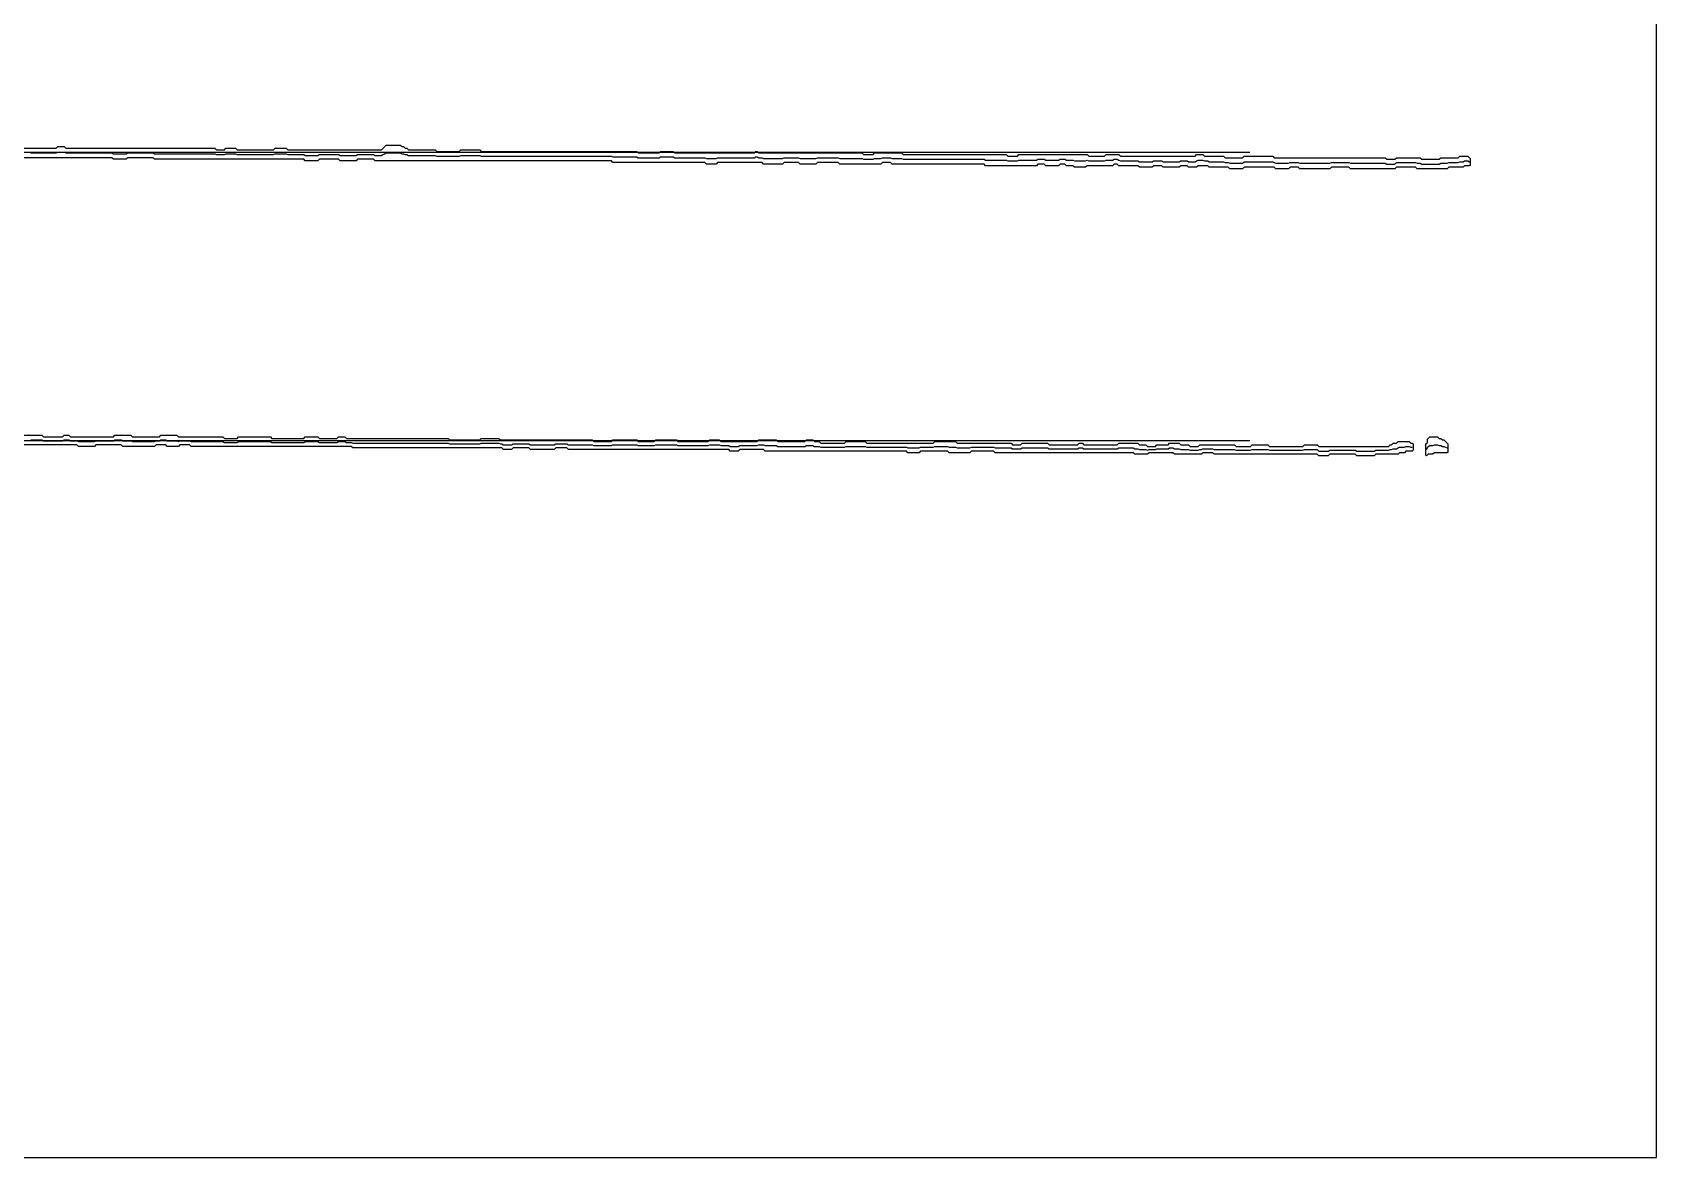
# Model space of a CAD drawing. Extents: x 0 to 57.2, y 0 to 39.6.
# Drawn here: x 28.58 to 57.16, y 0 to 19.8 of the extents above; entities that cross this region are included whole.
import ezdxf

# ---------------------------------------------------------------- set-up
doc = ezdxf.new("R2010")
doc.units = 13
for name, color, linetype in [('DESIGN_SCAN_PATH', 5, 'Continuous'), ('SEM_FRAME', 8, 'Continuous'), ('SEM_OBSERVED_CENTERLINES', 3, 'Continuous'), ('SEM_OBSERVED_CONTOURS', 2, 'Continuous')]:
    doc.layers.add(name, color=color, linetype=linetype)

msp = doc.modelspace()

# ---------------------------------------------------------------- linework, layer by layer
at = {"layer": 'DESIGN_SCAN_PATH'}
for points in [[(0, 17.69494), (50, 17.69494)], [(50, 12.61532), (0, 12.61532)]]:
    msp.add_lwpolyline(points, dxfattribs=at)
at = {"layer": 'SEM_FRAME'}
msp.add_lwpolyline([(0, 0), (57.15968, 0), (57.15968, 39.60429), (0, 39.60429)], close=True, dxfattribs=at)
at = {"layer": 'SEM_OBSERVED_CENTERLINES'}
for points in [[(28.55193, 17.680985), (28.57984, 17.680985), (28.60775, 17.680985), (28.63566, 17.680985), (28.66357, 17.680985), (28.69148, 17.680985), (28.71939, 17.680985), (28.7473, 17.680985), (28.77521, 17.680985), (28.80312, 17.680985), (28.83103, 17.680985), (28.85894, 17.680985), (28.88685, 17.680985), (28.91476, 17.680985), (28.94267, 17.680985), (28.97058, 17.680985), (28.99849, 17.680985), (29.0264, 17.69494), (29.05431, 17.69494), (29.08222, 17.69494), (29.11013, 17.69494), (29.13804, 17.69494), (29.16595, 17.680985), (29.19386, 17.680985), (29.22177, 17.680985), (29.24968, 17.680985), (29.27759, 17.680985), (29.3055, 17.680985), (29.33341, 17.680985), (29.36132, 17.680985), (29.38923, 17.680985), (29.41714, 17.680985), (29.44505, 17.680985), (29.47296, 17.680985), (29.50087, 17.680985), (29.52878, 17.680985), (29.55669, 17.680985), (29.5846, 17.680985), (29.61251, 17.680985), (29.64042, 17.680985), (29.66833, 17.680985), (29.69624, 17.680985), (29.72415, 17.680985), (29.75206, 17.680985), (29.77997, 17.680985), (29.80788, 17.680985), (29.83579, 17.680985), (29.8637, 17.680985), (29.89161, 17.680985), (29.91952, 17.680985), (29.94743, 17.680985), (29.97534, 17.680985), (30.00325, 17.66703), (30.03116, 17.66703), (30.05907, 17.66703), (30.08698, 17.66703), (30.11489, 17.66703), (30.1428, 17.66703), (30.17071, 17.66703), (30.19862, 17.66703), (30.22653, 17.66703), (30.25444, 17.680985), (30.28235, 17.680985), (30.31026, 17.680985), (30.33817, 17.680985), (30.36608, 17.680985), (30.39399, 17.680985), (30.4219, 17.680985), (30.44981, 17.680985), (30.47772, 17.680985), (30.50563, 17.680985), (30.53354, 17.680985), (30.56145, 17.680985), (30.58936, 17.680985), (30.61727, 17.680985), (30.64518, 17.680985), (30.67309, 17.680985), (30.701, 17.680985), (30.72891, 17.66703), (30.75682, 17.66703), (30.78473, 17.66703), (30.81264, 17.66703), (30.84055, 17.66703), (30.86846, 17.66703), (30.89637, 17.66703), (30.92428, 17.66703), (30.95219, 17.66703), (30.9801, 17.66703), (31.00801, 17.66703), (31.03592, 17.66703), (31.06383, 17.66703), (31.09174, 17.66703), (31.11965, 17.66703), (31.14756, 17.66703), (31.17547, 17.66703), (31.20338, 17.66703), (31.23129, 17.66703), (31.2592, 17.66703), (31.28711, 17.66703), (31.31502, 17.66703), (31.34293, 17.66703), (31.37084, 17.66703), (31.39875, 17.66703), (31.42666, 17.66703), (31.45457, 17.66703), (31.48248, 17.66703), (31.51039, 17.66703), (31.5383, 17.66703), (31.56621, 17.66703), (31.59412, 17.66703), (31.62203, 17.66703), (31.64994, 17.66703), (31.67785, 17.66703), (31.70576, 17.66703), (31.73367, 17.66703), (31.76158, 17.66703), (31.78949, 17.66703), (31.8174, 17.653075), (31.84531, 17.653075), (31.87322, 17.653075), (31.90113, 17.653075), (31.92904, 17.653075), (31.95695, 17.653075), (31.98486, 17.66703), (32.01277, 17.66703), (32.04068, 17.66703), (32.06859, 17.66703), (32.0965, 17.66703), (32.12441, 17.66703), (32.15232, 17.66703), (32.18023, 17.653075), (32.20814, 17.653075), (32.23605, 17.653075), (32.26396, 17.653075), (32.29187, 17.653075), (32.31978, 17.653075), (32.34769, 17.653075), (32.3756, 17.653075), (32.40351, 17.653075), (32.43142, 17.653075), (32.45933, 17.653075), (32.48724, 17.653075), (32.51515, 17.653075), (32.54306, 17.653075), (32.57097, 17.653075), (32.59888, 17.653075), (32.62679, 17.653075), (32.6547, 17.653075), (32.68261, 17.653075), (32.71052, 17.653075), (32.73843, 17.653075), (32.76634, 17.653075), (32.79425, 17.653075), (32.82216, 17.653075), (32.85007, 17.66703), (32.87798, 17.66703), (32.90589, 17.66703), (32.9338, 17.66703), (32.96171, 17.66703), (32.98962, 17.66703), (33.01753, 17.66703), (33.04544, 17.66703), (33.07335, 17.653075), (33.10126, 17.653075), (33.12917, 17.653075), (33.15708, 17.653075), (33.18499, 17.653075), (33.2129, 17.653075), (33.24081, 17.653075), (33.26872, 17.653075), (33.29663, 17.653075), (33.32454, 17.653075), (33.35245, 17.653075), (33.38036, 17.63912), (33.40827, 17.63912), (33.43618, 17.63912), (33.46409, 17.63912), (33.492, 17.63912), (33.51991, 17.63912), (33.54782, 17.63912), (33.57573, 17.63912), (33.60364, 17.63912), (33.63155, 17.653075), (33.65946, 17.653075), (33.68737, 17.653075), (33.71528, 17.653075), (33.74319, 17.653075), (33.7711, 17.653075), (33.79901, 17.653075), (33.82692, 17.653075), (33.85483, 17.653075), (33.88274, 17.653075), (33.91065, 17.653075), (33.93856, 17.653075), (33.96647, 17.653075), (33.99438, 17.63912), (34.02229, 17.63912), (34.0502, 17.63912), (34.07811, 17.63912), (34.10602, 17.63912), (34.13393, 17.63912), (34.16184, 17.63912), (34.18975, 17.63912), (34.21766, 17.63912), (34.24557, 17.63912), (34.27348, 17.63912), (34.30139, 17.653075), (34.3293, 17.653075), (34.35721, 17.653075), (34.38512, 17.653075), (34.41303, 17.653075), (34.44094, 17.653075), (34.46885, 17.653075), (34.49676, 17.653075), (34.52467, 17.653075), (34.55258, 17.653075), (34.58049, 17.653075), (34.6084, 17.63912), (34.63631, 17.63912), (34.66422, 17.63912), (34.69213, 17.63912), (34.72004, 17.63912), (34.74795, 17.653075), (34.77586, 17.66703), (34.80377, 17.680985), (34.83168, 17.680985), (34.85959, 17.680985), (34.8875, 17.680985), (34.91541, 17.680985), (34.94332, 17.680985), (34.97123, 17.680985), (34.99914, 17.680985), (35.02705, 17.680985), (35.05496, 17.680985), (35.08287, 17.66703), (35.11078, 17.66703), (35.13869, 17.653075), (35.1666, 17.653075), (35.19451, 17.63912), (35.22242, 17.63912), (35.25033, 17.63912), (35.27824, 17.63912), (35.30615, 17.63912), (35.33406, 17.63912), (35.36197, 17.63912), (35.38988, 17.63912), (35.41779, 17.63912), (35.4457, 17.63912), (35.47361, 17.63912), (35.50152, 17.63912), (35.52943, 17.63912), (35.55734, 17.63912), (35.58525, 17.63912), (35.61316, 17.63912), (35.64107, 17.63912), (35.66898, 17.63912), (35.69689, 17.625165), (35.7248, 17.625165), (35.75271, 17.625165), (35.78062, 17.625165), (35.80853, 17.625165), (35.83644, 17.625165), (35.86435, 17.625165), (35.89226, 17.625165), (35.92017, 17.625165), (35.94808, 17.625165), (35.97599, 17.625165), (36.0039, 17.625165), (36.03181, 17.625165), (36.05972, 17.625165), (36.08763, 17.625165), (36.11554, 17.63912), (36.14345, 17.63912), (36.17136, 17.63912), (36.19927, 17.63912), (36.22718, 17.63912), (36.25509, 17.63912), (36.283, 17.63912), (36.31091, 17.63912), (36.33882, 17.63912), (36.36673, 17.63912), (36.39464, 17.63912), (36.42255, 17.63912), (36.45046, 17.63912), (36.47837, 17.625165), (36.50628, 17.625165), (36.53419, 17.625165), (36.5621, 17.625165), (36.59001, 17.625165), (36.61792, 17.625165), (36.64583, 17.625165), (36.67374, 17.625165), (36.70165, 17.625165), (36.72956, 17.625165), (36.75747, 17.625165), (36.78538, 17.625165), (36.81329, 17.625165), (36.8412, 17.625165), (36.86911, 17.625165), (36.89702, 17.625165), (36.92493, 17.625165), (36.95284, 17.625165), (36.98075, 17.625165), (37.00866, 17.625165), (37.03657, 17.625165), (37.06448, 17.625165), (37.09239, 17.625165), (37.1203, 17.625165), (37.14821, 17.625165), (37.17612, 17.625165), (37.20403, 17.625165), (37.23194, 17.625165), (37.25985, 17.625165), (37.28776, 17.625165), (37.31567, 17.625165), (37.34358, 17.625165), (37.37149, 17.625165), (37.3994, 17.625165), (37.42731, 17.625165), (37.45522, 17.625165), (37.48313, 17.625165), (37.51104, 17.625165), (37.53895, 17.625165), (37.56686, 17.625165), (37.59477, 17.625165), (37.62268, 17.625165), (37.65059, 17.625165), (37.6785, 17.625165), (37.70641, 17.625165), (37.73432, 17.625165), (37.76223, 17.625165), (37.79014, 17.625165), (37.81805, 17.625165), (37.84596, 17.625165), (37.87387, 17.625165), (37.90178, 17.625165), (37.92969, 17.625165), (37.9576, 17.625165), (37.98551, 17.625165), (38.01342, 17.625165), (38.04133, 17.625165), (38.06924, 17.625165), (38.09715, 17.625165), (38.12506, 17.625165), (38.15297, 17.625165), (38.18088, 17.625165), (38.20879, 17.625165), (38.2367, 17.625165), (38.26461, 17.625165), (38.29252, 17.625165), (38.32043, 17.625165), (38.34834, 17.625165), (38.37625, 17.625165), (38.40416, 17.625165), (38.43207, 17.625165), (38.45998, 17.625165), (38.48789, 17.625165), (38.5158, 17.625165), (38.54371, 17.625165), (38.57162, 17.625165), (38.59953, 17.625165), (38.62744, 17.625165), (38.65535, 17.625165), (38.68326, 17.625165), (38.71117, 17.625165), (38.73908, 17.625165), (38.76699, 17.625165), (38.7949, 17.61121), (38.82281, 17.61121), (38.85072, 17.61121), (38.87863, 17.61121), (38.90654, 17.61121), (38.93445, 17.61121), (38.96236, 17.61121), (38.99027, 17.61121), (39.01818, 17.61121), (39.04609, 17.61121), (39.074, 17.61121), (39.10191, 17.61121), (39.12982, 17.61121), (39.15773, 17.61121), (39.18564, 17.61121), (39.21355, 17.61121), (39.24146, 17.597255), (39.26937, 17.597255), (39.29728, 17.597255), (39.32519, 17.597255), (39.3531, 17.597255), (39.38101, 17.597255), (39.40892, 17.597255), (39.43683, 17.597255), (39.46474, 17.597255), (39.49265, 17.597255), (39.52056, 17.597255), (39.54847, 17.597255), (39.57638, 17.597255), (39.60429, 17.597255), (39.6322, 17.61121), (39.66011, 17.61121), (39.68802, 17.61121), (39.71593, 17.61121), (39.74384, 17.61121), (39.77175, 17.61121), (39.79966, 17.61121), (39.82757, 17.61121), (39.85548, 17.61121), (39.88339, 17.597255), (39.9113, 17.597255), (39.93921, 17.597255), (39.96712, 17.597255), (39.99503, 17.597255), (40.02294, 17.597255), (40.05085, 17.597255), (40.07876, 17.597255), (40.10667, 17.597255), (40.13458, 17.597255), (40.16249, 17.597255), (40.1904, 17.597255), (40.21831, 17.597255), (40.24622, 17.597255), (40.27413, 17.597255), (40.30204, 17.597255), (40.32995, 17.597255), (40.35786, 17.597255), (40.38577, 17.597255), (40.41368, 17.597255), (40.44159, 17.5833), (40.4695, 17.5833), (40.49741, 17.5833), (40.52532, 17.5833), (40.55323, 17.5833), (40.58114, 17.5833), (40.60905, 17.5833), (40.63696, 17.597255), (40.66487, 17.597255), (40.69278, 17.597255), (40.72069, 17.597255), (40.7486, 17.597255), (40.77651, 17.597255), (40.80442, 17.597255), (40.83233, 17.597255), (40.86024, 17.597255), (40.88815, 17.597255), (40.91606, 17.597255), (40.94397, 17.597255), (40.97188, 17.597255), (40.99979, 17.597255), (41.0277, 17.597255), (41.05561, 17.597255), (41.08352, 17.597255), (41.11143, 17.597255), (41.13934, 17.597255), (41.16725, 17.597255), (41.19516, 17.597255), (41.22307, 17.597255), (41.25098, 17.597255), (41.27889, 17.597255), (41.3068, 17.61121), (41.33471, 17.61121), (41.36262, 17.597255), (41.39053, 17.597255), (41.41844, 17.597255), (41.44635, 17.5833), (41.47426, 17.5833), (41.50217, 17.5833), (41.53008, 17.5833), (41.55799, 17.5833), (41.5859, 17.5833), (41.61381, 17.5833), (41.64172, 17.5833), (41.66963, 17.5833), (41.69754, 17.5833), (41.72545, 17.5833), (41.75336, 17.5833), (41.78127, 17.5833), (41.80918, 17.597255), (41.83709, 17.597255), (41.865, 17.597255), (41.89291, 17.597255), (41.92082, 17.597255), (41.94873, 17.597255), (41.97664, 17.597255), (42.00455, 17.597255), (42.03246, 17.597255), (42.06037, 17.597255), (42.08828, 17.5833), (42.11619, 17.5833), (42.1441, 17.5833), (42.17201, 17.5833), (42.19992, 17.5833), (42.22783, 17.5833), (42.25574, 17.5833), (42.28365, 17.5833), (42.31156, 17.5833), (42.33947, 17.5833), (42.36738, 17.5833), (42.39529, 17.597255), (42.4232, 17.597255), (42.45111, 17.597255), (42.47902, 17.597255), (42.50693, 17.597255), (42.53484, 17.597255), (42.56275, 17.597255), (42.59066, 17.597255), (42.61857, 17.597255), (42.64648, 17.597255), (42.67439, 17.597255), (42.7023, 17.597255), (42.73021, 17.597255), (42.75812, 17.597255), (42.78603, 17.5833), (42.81394, 17.5833), (42.84185, 17.5833), (42.86976, 17.5833), (42.89767, 17.5833), (42.92558, 17.5833), (42.95349, 17.5833), (42.9814, 17.5833), (43.00931, 17.5833), (43.03722, 17.5833), (43.06513, 17.5833), (43.09304, 17.5833), (43.12095, 17.5833), (43.14886, 17.5833), (43.17677, 17.5833), (43.20468, 17.569345), (43.23259, 17.569345), (43.2605, 17.569345), (43.28841, 17.569345), (43.31632, 17.569345), (43.34423, 17.569345), (43.37214, 17.569345), (43.40005, 17.5833), (43.42796, 17.5833), (43.45587, 17.5833), (43.48378, 17.5833), (43.51169, 17.5833), (43.5396, 17.597255), (43.56751, 17.597255), (43.59542, 17.597255), (43.62333, 17.597255), (43.65124, 17.597255), (43.67915, 17.597255), (43.70706, 17.5833), (43.73497, 17.5833), (43.76288, 17.5833), (43.79079, 17.5833), (43.8187, 17.5833), (43.84661, 17.5833), (43.87452, 17.5833), (43.90243, 17.569345), (43.93034, 17.569345), (43.95825, 17.569345), (43.98616, 17.569345), (44.01407, 17.569345), (44.04198, 17.569345), (44.06989, 17.569345), (44.0978, 17.569345), (44.12571, 17.569345), (44.15362, 17.569345), (44.18153, 17.569345), (44.20944, 17.569345), (44.23735, 17.569345), (44.26526, 17.569345), (44.29317, 17.569345), (44.32108, 17.569345), (44.34899, 17.569345), (44.3769, 17.569345), (44.40481, 17.569345), (44.43272, 17.569345), (44.46063, 17.569345), (44.48854, 17.569345), (44.51645, 17.569345), (44.54436, 17.569345), (44.57227, 17.569345), (44.60018, 17.569345), (44.62809, 17.569345), (44.656, 17.569345), (44.68391, 17.569345), (44.71182, 17.569345), (44.73973, 17.569345), (44.76764, 17.569345), (44.79555, 17.569345), (44.82346, 17.569345), (44.85137, 17.569345), (44.87928, 17.569345), (44.90719, 17.569345), (44.9351, 17.569345), (44.96301, 17.569345), (44.99092, 17.569345), (45.01883, 17.569345), (45.04674, 17.569345), (45.07465, 17.569345), (45.10256, 17.569345), (45.13047, 17.569345), (45.15838, 17.569345), (45.18629, 17.569345), (45.2142, 17.569345), (45.24211, 17.569345), (45.27002, 17.569345), (45.29793, 17.569345), (45.32584, 17.569345), (45.35375, 17.55539), (45.38166, 17.55539), (45.40957, 17.55539), (45.43748, 17.55539), (45.46539, 17.55539), (45.4933, 17.55539), (45.52121, 17.55539), (45.54912, 17.55539), (45.57703, 17.55539), (45.60494, 17.55539), (45.63285, 17.55539), (45.66076, 17.55539), (45.68867, 17.55539), (45.71658, 17.55539), (45.74449, 17.541435), (45.7724, 17.541435), (45.80031, 17.541435), (45.82822, 17.541435), (45.85613, 17.541435), (45.88404, 17.541435), (45.91195, 17.541435), (45.93986, 17.55539), (45.96777, 17.55539), (45.99568, 17.55539), (46.02359, 17.55539), (46.0515, 17.55539), (46.07941, 17.55539), (46.10732, 17.55539), (46.13523, 17.55539), (46.16314, 17.55539), (46.19105, 17.55539), (46.21896, 17.55539), (46.24687, 17.55539), (46.27478, 17.569345), (46.30269, 17.569345), (46.3306, 17.569345), (46.35851, 17.569345), (46.38642, 17.569345), (46.41433, 17.55539), (46.44224, 17.55539), (46.47015, 17.55539), (46.49806, 17.55539), (46.52597, 17.55539), (46.55388, 17.55539), (46.58179, 17.55539), (46.6097, 17.55539), (46.63761, 17.55539), (46.66552, 17.569345), (46.69343, 17.569345), (46.72134, 17.569345), (46.74925, 17.569345), (46.77716, 17.55539), (46.80507, 17.55539), (46.83298, 17.55539), (46.86089, 17.55539), (46.8888, 17.55539), (46.91671, 17.541435), (46.94462, 17.541435), (46.97253, 17.541435), (47.00044, 17.541435), (47.02835, 17.541435), (47.05626, 17.541435), (47.08417, 17.541435), (47.11208, 17.541435), (47.13999, 17.55539), (47.1679, 17.541435), (47.19581, 17.541435), (47.22372, 17.541435), (47.25163, 17.541435), (47.27954, 17.541435), (47.30745, 17.541435), (47.33536, 17.541435), (47.36327, 17.541435), (47.39118, 17.541435), (47.41909, 17.541435), (47.447, 17.541435), (47.47491, 17.55539), (47.50282, 17.55539), (47.53073, 17.55539), (47.55864, 17.55539), (47.58655, 17.55539), (47.61446, 17.569345), (47.64237, 17.569345), (47.67028, 17.569345), (47.69819, 17.55539), (47.7261, 17.541435), (47.75401, 17.541435), (47.78192, 17.541435), (47.80983, 17.541435), (47.83774, 17.541435), (47.86565, 17.541435), (47.89356, 17.541435), (47.92147, 17.541435), (47.94938, 17.541435), (47.97729, 17.541435), (48.0052, 17.541435), (48.03311, 17.541435), (48.06102, 17.52748), (48.08893, 17.52748), (48.11684, 17.52748), (48.14475, 17.52748), (48.17266, 17.52748), (48.20057, 17.52748), (48.22848, 17.52748), (48.25639, 17.52748), (48.2843, 17.52748), (48.31221, 17.541435), (48.34012, 17.541435), (48.36803, 17.541435), (48.39594, 17.541435), (48.42385, 17.541435), (48.45176, 17.541435), (48.47967, 17.52748), (48.50758, 17.52748), (48.53549, 17.52748), (48.5634, 17.52748), (48.59131, 17.52748), (48.61922, 17.52748), (48.64713, 17.52748), (48.67504, 17.52748), (48.70295, 17.52748), (48.73086, 17.52748), (48.75877, 17.52748), (48.78668, 17.541435), (48.81459, 17.541435), (48.8425, 17.541435), (48.87041, 17.541435), (48.89832, 17.541435), (48.92623, 17.52748), (48.95414, 17.52748), (48.98205, 17.52748), (49.00996, 17.52748), (49.03787, 17.52748), (49.06578, 17.541435), (49.09369, 17.55539), (49.1216, 17.55539), (49.14951, 17.55539), (49.17742, 17.55539), (49.20533, 17.541435), (49.23324, 17.541435), (49.26115, 17.541435), (49.28906, 17.52748), (49.31697, 17.52748), (49.34488, 17.52748), (49.37279, 17.52748), (49.4007, 17.52748), (49.42861, 17.52748), (49.45652, 17.52748), (49.48443, 17.52748), (49.51234, 17.52748), (49.54025, 17.52748), (49.56816, 17.513525), (49.59607, 17.513525), (49.62398, 17.513525), (49.65189, 17.49957), (49.6798, 17.49957), (49.70771, 17.49957), (49.73562, 17.49957), (49.76353, 17.49957), (49.79144, 17.49957), (49.81935, 17.49957), (49.84726, 17.49957), (49.87517, 17.49957), (49.90308, 17.52748), (49.93099, 17.52748), (49.9589, 17.52748), (49.98681, 17.52748), (50.01472, 17.52748), (50.04263, 17.52748), (50.07054, 17.52748), (50.09845, 17.52748), (50.12636, 17.52748), (50.15427, 17.52748), (50.18218, 17.52748), (50.21009, 17.52748), (50.238, 17.52748), (50.26591, 17.52748), (50.29382, 17.52748), (50.32173, 17.52748), (50.34964, 17.52748), (50.37755, 17.52748), (50.40546, 17.52748), (50.43337, 17.513525), (50.46128, 17.49957), (50.48919, 17.49957), (50.5171, 17.49957), (50.54501, 17.49957), (50.57292, 17.49957), (50.60083, 17.49957), (50.62874, 17.49957), (50.65665, 17.49957), (50.68456, 17.49957), (50.71247, 17.513525), (50.74038, 17.513525), (50.76829, 17.513525), (50.7962, 17.513525), (50.82411, 17.513525), (50.85202, 17.513525), (50.87993, 17.49957), (50.90784, 17.49957), (50.93575, 17.49957), (50.96366, 17.49957), (50.99157, 17.49957), (51.01948, 17.49957), (51.04739, 17.49957), (51.0753, 17.49957), (51.10321, 17.49957), (51.13112, 17.49957), (51.15903, 17.49957), (51.18694, 17.49957), (51.21485, 17.49957), (51.24276, 17.49957), (51.27067, 17.49957), (51.29858, 17.49957), (51.32649, 17.49957), (51.3544, 17.49957), (51.38231, 17.49957), (51.41022, 17.49957), (51.43813, 17.513525), (51.46604, 17.513525), (51.49395, 17.513525), (51.52186, 17.513525), (51.54977, 17.513525), (51.57768, 17.513525), (51.60559, 17.513525), (51.6335, 17.513525), (51.66141, 17.513525), (51.68932, 17.513525), (51.71723, 17.513525), (51.74514, 17.513525), (51.77305, 17.49957), (51.80096, 17.49957), (51.82887, 17.49957), (51.85678, 17.49957), (51.88469, 17.49957), (51.9126, 17.49957), (51.94051, 17.49957), (51.96842, 17.49957), (51.99633, 17.49957), (52.02424, 17.49957), (52.05215, 17.49957), (52.08006, 17.49957), (52.10797, 17.49957), (52.13588, 17.49957), (52.16379, 17.49957), (52.1917, 17.49957), (52.21961, 17.49957), (52.24752, 17.49957), (52.27543, 17.49957), (52.30334, 17.49957), (52.33125, 17.49957), (52.35916, 17.49957), (52.38707, 17.49957), (52.41498, 17.485615), (52.44289, 17.485615), (52.4708, 17.485615), (52.49871, 17.485615), (52.52662, 17.485615), (52.55453, 17.485615), (52.58244, 17.513525), (52.61035, 17.513525), (52.63826, 17.513525), (52.66617, 17.513525), (52.69408, 17.513525), (52.72199, 17.513525), (52.7499, 17.513525), (52.77781, 17.513525), (52.80572, 17.513525), (52.83363, 17.513525), (52.86154, 17.513525), (52.88945, 17.513525), (52.91736, 17.513525), (52.94527, 17.49957), (52.97318, 17.49957), (53.00109, 17.49957), (53.029, 17.485615), (53.05691, 17.485615), (53.08482, 17.485615), (53.11273, 17.485615), (53.14064, 17.485615), (53.16855, 17.485615), (53.19646, 17.485615), (53.22437, 17.485615), (53.25228, 17.485615), (53.28019, 17.485615), (53.3081, 17.485615), (53.33601, 17.485615), (53.36392, 17.49957), (53.39183, 17.49957), (53.41974, 17.49957), (53.44765, 17.49957), (53.47556, 17.49957), (53.50347, 17.513525), (53.53138, 17.513525), (53.55929, 17.513525), (53.5872, 17.513525), (53.61511, 17.513525), (53.64302, 17.513525), (53.67093, 17.513525), (53.69884, 17.52748), (53.72675, 17.52748), (53.75466, 17.52748), (53.78257, 17.541435), (53.81048, 17.541435), (53.83839, 17.541435), (53.8663, 17.52748)], [(28.55193, 12.629275), (28.57984, 12.629275), (28.60775, 12.629275), (28.63566, 12.629275), (28.66357, 12.629275), (28.69148, 12.629275), (28.71939, 12.629275), (28.7473, 12.629275), (28.77521, 12.61532), (28.80312, 12.61532), (28.83103, 12.61532), (28.85894, 12.61532), (28.88685, 12.61532), (28.91476, 12.61532), (28.94267, 12.61532), (28.97058, 12.61532), (28.99849, 12.61532), (29.0264, 12.61532), (29.05431, 12.61532), (29.08222, 12.61532), (29.11013, 12.61532), (29.13804, 12.629275), (29.16595, 12.629275), (29.19386, 12.629275), (29.22177, 12.629275), (29.24968, 12.61532), (29.27759, 12.61532), (29.3055, 12.61532), (29.33341, 12.61532), (29.36132, 12.61532), (29.38923, 12.601365), (29.41714, 12.601365), (29.44505, 12.601365), (29.47296, 12.601365), (29.50087, 12.601365), (29.52878, 12.601365), (29.55669, 12.601365), (29.5846, 12.601365), (29.61251, 12.601365), (29.64042, 12.601365), (29.66833, 12.601365), (29.69624, 12.61532), (29.72415, 12.61532), (29.75206, 12.61532), (29.77997, 12.61532), (29.80788, 12.61532), (29.83579, 12.61532), (29.8637, 12.61532), (29.89161, 12.61532), (29.91952, 12.61532), (29.94743, 12.61532), (29.97534, 12.61532), (30.00325, 12.61532), (30.03116, 12.629275), (30.05907, 12.629275), (30.08698, 12.629275), (30.11489, 12.629275), (30.1428, 12.629275), (30.17071, 12.61532), (30.19862, 12.61532), (30.22653, 12.61532), (30.25444, 12.61532), (30.28235, 12.61532), (30.31026, 12.61532), (30.33817, 12.601365), (30.36608, 12.601365), (30.39399, 12.601365), (30.4219, 12.601365), (30.44981, 12.601365), (30.47772, 12.601365), (30.50563, 12.601365), (30.53354, 12.601365), (30.56145, 12.601365), (30.58936, 12.601365), (30.61727, 12.601365), (30.64518, 12.601365), (30.67309, 12.601365), (30.701, 12.601365), (30.72891, 12.601365), (30.75682, 12.61532), (30.78473, 12.61532), (30.81264, 12.61532), (30.84055, 12.629275), (30.86846, 12.629275), (30.89637, 12.629275), (30.92428, 12.629275), (30.95219, 12.61532), (30.9801, 12.61532), (31.00801, 12.61532), (31.03592, 12.61532), (31.06383, 12.61532), (31.09174, 12.61532), (31.11965, 12.61532), (31.14756, 12.601365), (31.17547, 12.61532), (31.20338, 12.61532), (31.23129, 12.61532), (31.2592, 12.61532), (31.28711, 12.61532), (31.31502, 12.61532), (31.34293, 12.61532), (31.37084, 12.601365), (31.39875, 12.601365), (31.42666, 12.601365), (31.45457, 12.601365), (31.48248, 12.601365), (31.51039, 12.601365), (31.5383, 12.601365), (31.56621, 12.601365), (31.59412, 12.601365), (31.62203, 12.601365), (31.64994, 12.601365), (31.67785, 12.601365), (31.70576, 12.601365), (31.73367, 12.601365), (31.76158, 12.601365), (31.78949, 12.601365), (31.8174, 12.601365), (31.84531, 12.601365), (31.87322, 12.601365), (31.90113, 12.601365), (31.92904, 12.601365), (31.95695, 12.58741), (31.98486, 12.58741), (32.01277, 12.58741), (32.04068, 12.58741), (32.06859, 12.58741), (32.0965, 12.58741), (32.12441, 12.58741), (32.15232, 12.58741), (32.18023, 12.58741), (32.20814, 12.601365), (32.23605, 12.601365), (32.26396, 12.601365), (32.29187, 12.601365), (32.31978, 12.601365), (32.34769, 12.601365), (32.3756, 12.601365), (32.40351, 12.601365), (32.43142, 12.601365), (32.45933, 12.601365), (32.48724, 12.601365), (32.51515, 12.601365), (32.54306, 12.601365), (32.57097, 12.601365), (32.59888, 12.601365), (32.62679, 12.601365), (32.6547, 12.601365), (32.68261, 12.601365), (32.71052, 12.601365), (32.73843, 12.601365), (32.76634, 12.601365), (32.79425, 12.58741), (32.82216, 12.58741), (32.85007, 12.58741), (32.87798, 12.58741), (32.90589, 12.58741), (32.9338, 12.58741), (32.96171, 12.58741), (32.98962, 12.58741), (33.01753, 12.58741), (33.04544, 12.58741), (33.07335, 12.58741), (33.10126, 12.58741), (33.12917, 12.58741), (33.15708, 12.58741), (33.18499, 12.58741), (33.2129, 12.58741), (33.24081, 12.58741), (33.26872, 12.58741), (33.29663, 12.58741), (33.32454, 12.58741), (33.35245, 12.58741), (33.38036, 12.601365), (33.40827, 12.601365), (33.43618, 12.601365), (33.46409, 12.601365), (33.492, 12.601365), (33.51991, 12.601365), (33.54782, 12.601365), (33.57573, 12.601365), (33.60364, 12.601365), (33.63155, 12.58741), (33.65946, 12.58741), (33.68737, 12.58741), (33.71528, 12.58741), (33.74319, 12.58741), (33.7711, 12.58741), (33.79901, 12.58741), (33.82692, 12.58741), (33.85483, 12.58741), (33.88274, 12.58741), (33.91065, 12.58741), (33.93856, 12.58741), (33.96647, 12.601365), (33.99438, 12.601365), (34.02229, 12.601365), (34.0502, 12.601365), (34.07811, 12.601365), (34.10602, 12.58741), (34.13393, 12.58741), (34.16184, 12.58741), (34.18975, 12.58741), (34.21766, 12.573455), (34.24557, 12.573455), (34.27348, 12.573455), (34.30139, 12.573455), (34.3293, 12.573455), (34.35721, 12.573455), (34.38512, 12.573455), (34.41303, 12.573455), (34.44094, 12.573455), (34.46885, 12.573455), (34.49676, 12.573455), (34.52467, 12.573455), (34.55258, 12.573455), (34.58049, 12.573455), (34.6084, 12.573455), (34.63631, 12.573455), (34.66422, 12.573455), (34.69213, 12.573455), (34.72004, 12.573455), (34.74795, 12.573455), (34.77586, 12.573455), (34.80377, 12.573455), (34.83168, 12.573455), (34.85959, 12.573455), (34.8875, 12.573455), (34.91541, 12.573455), (34.94332, 12.573455), (34.97123, 12.573455), (34.99914, 12.573455), (35.02705, 12.573455), (35.05496, 12.573455), (35.08287, 12.573455), (35.11078, 12.573455), (35.13869, 12.573455), (35.1666, 12.573455), (35.19451, 12.573455), (35.22242, 12.573455), (35.25033, 12.573455), (35.27824, 12.573455), (35.30615, 12.573455), (35.33406, 12.573455), (35.36197, 12.573455), (35.38988, 12.573455), (35.41779, 12.573455), (35.4457, 12.573455), (35.47361, 12.573455), (35.50152, 12.573455), (35.52943, 12.573455), (35.55734, 12.573455), (35.58525, 12.573455), (35.61316, 12.573455), (35.64107, 12.573455), (35.66898, 12.573455), (35.69689, 12.573455), (35.7248, 12.573455), (35.75271, 12.573455), (35.78062, 12.573455), (35.80853, 12.573455), (35.83644, 12.573455), (35.86435, 12.573455), (35.89226, 12.573455), (35.92017, 12.5595), (35.94808, 12.5595), (35.97599, 12.5595), (36.0039, 12.5595), (36.03181, 12.5595), (36.05972, 12.5595), (36.08763, 12.5595), (36.11554, 12.5595), (36.14345, 12.5595), (36.17136, 12.5595), (36.19927, 12.5595), (36.22718, 12.5595), (36.25509, 12.5595), (36.283, 12.5595), (36.31091, 12.5595), (36.33882, 12.5595), (36.36673, 12.5595), (36.39464, 12.5595), (36.42255, 12.5595), (36.45046, 12.5595), (36.47837, 12.573455), (36.50628, 12.573455), (36.53419, 12.573455), (36.5621, 12.573455), (36.59001, 12.573455), (36.61792, 12.573455), (36.64583, 12.573455), (36.67374, 12.573455), (36.70165, 12.573455), (36.72956, 12.573455), (36.75747, 12.573455), (36.78538, 12.573455), (36.81329, 12.5595), (36.8412, 12.5595), (36.86911, 12.545545), (36.89702, 12.545545), (36.92493, 12.545545), (36.95284, 12.545545), (36.98075, 12.545545), (37.00866, 12.545545), (37.03657, 12.5595), (37.06448, 12.5595), (37.09239, 12.5595), (37.1203, 12.5595), (37.14821, 12.5595), (37.17612, 12.5595), (37.20403, 12.5595), (37.23194, 12.5595), (37.25985, 12.5595), (37.28776, 12.5595), (37.31567, 12.5595), (37.34358, 12.545545), (37.37149, 12.545545), (37.3994, 12.545545), (37.42731, 12.545545), (37.45522, 12.545545), (37.48313, 12.545545), (37.51104, 12.545545), (37.53895, 12.545545), (37.56686, 12.545545), (37.59477, 12.545545), (37.62268, 12.545545), (37.65059, 12.545545), (37.6785, 12.545545), (37.70641, 12.545545), (37.73432, 12.545545), (37.76223, 12.545545), (37.79014, 12.5595), (37.81805, 12.5595), (37.84596, 12.5595), (37.87387, 12.5595), (37.90178, 12.5595), (37.92969, 12.5595), (37.9576, 12.5595), (37.98551, 12.5595), (38.01342, 12.545545), (38.04133, 12.545545), (38.06924, 12.545545), (38.09715, 12.545545), (38.12506, 12.545545), (38.15297, 12.545545), (38.18088, 12.545545), (38.20879, 12.545545), (38.2367, 12.545545), (38.26461, 12.545545), (38.29252, 12.545545), (38.32043, 12.545545), (38.34834, 12.545545), (38.37625, 12.545545), (38.40416, 12.545545), (38.43207, 12.545545), (38.45998, 12.53159), (38.48789, 12.53159), (38.5158, 12.53159), (38.54371, 12.53159), (38.57162, 12.53159), (38.59953, 12.53159), (38.62744, 12.53159), (38.65535, 12.53159), (38.68326, 12.53159), (38.71117, 12.53159), (38.73908, 12.53159), (38.76699, 12.53159), (38.7949, 12.545545), (38.82281, 12.545545), (38.85072, 12.545545), (38.87863, 12.545545), (38.90654, 12.545545), (38.93445, 12.545545), (38.96236, 12.545545), (38.99027, 12.545545), (39.01818, 12.545545), (39.04609, 12.545545), (39.074, 12.545545), (39.10191, 12.545545), (39.12982, 12.545545), (39.15773, 12.545545), (39.18564, 12.545545), (39.21355, 12.545545), (39.24146, 12.53159), (39.26937, 12.53159), (39.29728, 12.53159), (39.32519, 12.53159), (39.3531, 12.53159), (39.38101, 12.53159), (39.40892, 12.53159), (39.43683, 12.53159), (39.46474, 12.53159), (39.49265, 12.53159), (39.52056, 12.53159), (39.54847, 12.545545), (39.57638, 12.545545), (39.60429, 12.545545), (39.6322, 12.545545), (39.66011, 12.545545), (39.68802, 12.545545), (39.71593, 12.545545), (39.74384, 12.545545), (39.77175, 12.545545), (39.79966, 12.545545), (39.82757, 12.545545), (39.85548, 12.545545), (39.88339, 12.545545), (39.9113, 12.545545), (39.93921, 12.53159), (39.96712, 12.53159), (39.99503, 12.53159), (40.02294, 12.53159), (40.05085, 12.53159), (40.07876, 12.53159), (40.10667, 12.53159), (40.13458, 12.53159), (40.16249, 12.53159), (40.1904, 12.53159), (40.21831, 12.53159), (40.24622, 12.53159), (40.27413, 12.53159), (40.30204, 12.53159), (40.32995, 12.53159), (40.35786, 12.53159), (40.38577, 12.53159), (40.41368, 12.53159), (40.44159, 12.53159), (40.4695, 12.53159), (40.49741, 12.545545), (40.52532, 12.545545), (40.55323, 12.545545), (40.58114, 12.545545), (40.60905, 12.545545), (40.63696, 12.545545), (40.66487, 12.545545), (40.69278, 12.53159), (40.72069, 12.53159), (40.7486, 12.53159), (40.77651, 12.53159), (40.80442, 12.53159), (40.83233, 12.53159), (40.86024, 12.517635), (40.88815, 12.517635), (40.91606, 12.517635), (40.94397, 12.517635), (40.97188, 12.517635), (40.99979, 12.517635), (41.0277, 12.53159), (41.05561, 12.53159), (41.08352, 12.53159), (41.11143, 12.53159), (41.13934, 12.53159), (41.16725, 12.53159), (41.19516, 12.53159), (41.22307, 12.53159), (41.25098, 12.53159), (41.27889, 12.53159), (41.3068, 12.53159), (41.33471, 12.53159), (41.36262, 12.545545), (41.39053, 12.545545), (41.41844, 12.545545), (41.44635, 12.545545), (41.47426, 12.53159), (41.50217, 12.53159), (41.53008, 12.53159), (41.55799, 12.53159), (41.5859, 12.53159), (41.61381, 12.53159), (41.64172, 12.53159), (41.66963, 12.53159), (41.69754, 12.517635), (41.72545, 12.517635), (41.75336, 12.517635), (41.78127, 12.517635), (41.80918, 12.517635), (41.83709, 12.517635), (41.865, 12.517635), (41.89291, 12.517635), (41.92082, 12.517635), (41.94873, 12.517635), (41.97664, 12.517635), (42.00455, 12.517635), (42.03246, 12.517635), (42.06037, 12.517635), (42.08828, 12.517635), (42.11619, 12.517635), (42.1441, 12.517635), (42.17201, 12.517635), (42.19992, 12.53159), (42.22783, 12.53159), (42.25574, 12.53159), (42.28365, 12.53159), (42.31156, 12.53159), (42.33947, 12.517635), (42.36738, 12.517635), (42.39529, 12.517635), (42.4232, 12.517635), (42.45111, 12.50368), (42.47902, 12.50368), (42.50693, 12.50368), (42.53484, 12.50368), (42.56275, 12.50368), (42.59066, 12.50368), (42.61857, 12.50368), (42.64648, 12.50368), (42.67439, 12.50368), (42.7023, 12.50368), (42.73021, 12.50368), (42.75812, 12.50368), (42.78603, 12.50368), (42.81394, 12.50368), (42.84185, 12.50368), (42.86976, 12.50368), (42.89767, 12.517635), (42.92558, 12.517635), (42.95349, 12.517635), (42.9814, 12.517635), (43.00931, 12.517635), (43.03722, 12.517635), (43.06513, 12.517635), (43.09304, 12.517635), (43.12095, 12.517635), (43.14886, 12.517635), (43.17677, 12.517635), (43.20468, 12.517635), (43.23259, 12.517635), (43.2605, 12.50368), (43.28841, 12.50368), (43.31632, 12.50368), (43.34423, 12.50368), (43.37214, 12.50368), (43.40005, 12.50368), (43.42796, 12.50368), (43.45587, 12.50368), (43.48378, 12.50368), (43.51169, 12.50368), (43.5396, 12.50368), (43.56751, 12.50368), (43.59542, 12.50368), (43.62333, 12.50368), (43.65124, 12.50368), (43.67915, 12.50368), (43.70706, 12.50368), (43.73497, 12.50368), (43.76288, 12.50368), (43.79079, 12.50368), (43.8187, 12.50368), (43.84661, 12.50368), (43.87452, 12.50368), (43.90243, 12.50368), (43.93034, 12.50368), (43.95825, 12.50368), (43.98616, 12.489725), (44.01407, 12.489725), (44.04198, 12.489725), (44.06989, 12.489725), (44.0978, 12.489725), (44.12571, 12.489725), (44.15362, 12.489725), (44.18153, 12.489725), (44.20944, 12.50368), (44.23735, 12.50368), (44.26526, 12.50368), (44.29317, 12.50368), (44.32108, 12.50368), (44.34899, 12.50368), (44.3769, 12.50368), (44.40481, 12.50368), (44.43272, 12.50368), (44.46063, 12.517635), (44.48854, 12.517635), (44.51645, 12.517635), (44.54436, 12.517635), (44.57227, 12.517635), (44.60018, 12.517635), (44.62809, 12.517635), (44.656, 12.517635), (44.68391, 12.517635), (44.71182, 12.50368), (44.73973, 12.50368), (44.76764, 12.50368), (44.79555, 12.50368), (44.82346, 12.50368), (44.85137, 12.489725), (44.87928, 12.489725), (44.90719, 12.489725), (44.9351, 12.489725), (44.96301, 12.489725), (44.99092, 12.489725), (45.01883, 12.489725), (45.04674, 12.489725), (45.07465, 12.489725), (45.10256, 12.50368), (45.13047, 12.50368), (45.15838, 12.50368), (45.18629, 12.50368), (45.2142, 12.50368), (45.24211, 12.50368), (45.27002, 12.50368), (45.29793, 12.50368), (45.32584, 12.50368), (45.35375, 12.50368), (45.38166, 12.50368), (45.40957, 12.50368), (45.43748, 12.50368), (45.46539, 12.50368), (45.4933, 12.50368), (45.52121, 12.489725), (45.54912, 12.489725), (45.57703, 12.489725), (45.60494, 12.489725), (45.63285, 12.489725), (45.66076, 12.489725), (45.68867, 12.489725), (45.71658, 12.489725), (45.74449, 12.489725), (45.7724, 12.489725), (45.80031, 12.489725), (45.82822, 12.47577), (45.85613, 12.47577), (45.88404, 12.47577), (45.91195, 12.47577), (45.93986, 12.47577), (45.96777, 12.47577), (45.99568, 12.489725), (46.02359, 12.489725), (46.0515, 12.489725), (46.07941, 12.489725), (46.10732, 12.489725), (46.13523, 12.489725), (46.16314, 12.489725), (46.19105, 12.489725), (46.21896, 12.489725), (46.24687, 12.489725), (46.27478, 12.489725), (46.30269, 12.489725), (46.3306, 12.489725), (46.35851, 12.489725), (46.38642, 12.489725), (46.41433, 12.489725), (46.44224, 12.489725), (46.47015, 12.47577), (46.49806, 12.47577), (46.52597, 12.47577), (46.55388, 12.47577), (46.58179, 12.47577), (46.6097, 12.47577), (46.63761, 12.47577), (46.66552, 12.47577), (46.69343, 12.47577), (46.72134, 12.47577), (46.74925, 12.47577), (46.77716, 12.47577), (46.80507, 12.47577), (46.83298, 12.47577), (46.86089, 12.47577), (46.8888, 12.47577), (46.91671, 12.47577), (46.94462, 12.47577), (46.97253, 12.47577), (47.00044, 12.489725), (47.02835, 12.489725), (47.05626, 12.489725), (47.08417, 12.47577), (47.11208, 12.47577), (47.13999, 12.47577), (47.1679, 12.47577), (47.19581, 12.47577), (47.22372, 12.47577), (47.25163, 12.47577), (47.27954, 12.47577), (47.30745, 12.47577), (47.33536, 12.47577), (47.36327, 12.47577), (47.39118, 12.47577), (47.41909, 12.47577), (47.447, 12.47577), (47.47491, 12.47577), (47.50282, 12.47577), (47.53073, 12.47577), (47.55864, 12.47577), (47.58655, 12.47577), (47.61446, 12.47577), (47.64237, 12.47577), (47.67028, 12.47577), (47.69819, 12.489725), (47.7261, 12.489725), (47.75401, 12.489725), (47.78192, 12.489725), (47.80983, 12.489725), (47.83774, 12.489725), (47.86565, 12.489725), (47.89356, 12.489725), (47.92147, 12.489725), (47.94938, 12.489725), (47.97729, 12.47577), (48.0052, 12.47577), (48.03311, 12.47577), (48.06102, 12.461815), (48.08893, 12.461815), (48.11684, 12.461815), (48.14475, 12.461815), (48.17266, 12.461815), (48.20057, 12.44786), (48.22848, 12.461815), (48.25639, 12.461815), (48.2843, 12.461815), (48.31221, 12.461815), (48.34012, 12.461815), (48.36803, 12.47577), (48.39594, 12.47577), (48.42385, 12.47577), (48.45176, 12.47577), (48.47967, 12.47577), (48.50758, 12.47577), (48.53549, 12.47577), (48.5634, 12.47577), (48.59131, 12.489725), (48.61922, 12.489725), (48.64713, 12.489725), (48.67504, 12.47577), (48.70295, 12.47577), (48.73086, 12.47577), (48.75877, 12.47577), (48.78668, 12.461815), (48.81459, 12.461815), (48.8425, 12.461815), (48.87041, 12.461815), (48.89832, 12.461815), (48.92623, 12.461815), (48.95414, 12.44786), (48.98205, 12.44786), (49.00996, 12.44786), (49.03787, 12.44786), (49.06578, 12.44786), (49.09369, 12.44786), (49.1216, 12.461815), (49.14951, 12.461815), (49.17742, 12.47577), (49.20533, 12.47577), (49.23324, 12.47577), (49.26115, 12.47577), (49.28906, 12.47577), (49.31697, 12.47577), (49.34488, 12.47577), (49.37279, 12.461815), (49.4007, 12.461815), (49.42861, 12.461815), (49.45652, 12.461815), (49.48443, 12.461815), (49.51234, 12.461815), (49.54025, 12.461815), (49.56816, 12.461815), (49.59607, 12.461815), (49.62398, 12.461815), (49.65189, 12.461815), (49.6798, 12.461815), (49.70771, 12.461815), (49.73562, 12.461815), (49.76353, 12.44786), (49.79144, 12.44786), (49.81935, 12.44786), (49.84726, 12.44786), (49.87517, 12.44786), (49.90308, 12.44786), (49.93099, 12.44786), (49.9589, 12.44786), (49.98681, 12.44786), (50.01472, 12.44786), (50.04263, 12.461815), (50.07054, 12.461815), (50.09845, 12.461815), (50.12636, 12.461815), (50.15427, 12.461815), (50.18218, 12.461815), (50.21009, 12.461815), (50.238, 12.461815), (50.26591, 12.461815), (50.29382, 12.461815), (50.32173, 12.461815), (50.34964, 12.44786), (50.37755, 12.44786), (50.40546, 12.44786), (50.43337, 12.44786), (50.46128, 12.44786), (50.48919, 12.44786), (50.5171, 12.44786), (50.54501, 12.44786), (50.57292, 12.44786), (50.60083, 12.44786), (50.62874, 12.44786), (50.65665, 12.44786), (50.68456, 12.44786), (50.71247, 12.44786), (50.74038, 12.44786), (50.76829, 12.44786), (50.7962, 12.44786), (50.82411, 12.44786), (50.85202, 12.44786), (50.87993, 12.44786), (50.90784, 12.44786), (50.93575, 12.44786), (50.96366, 12.461815), (50.99157, 12.461815), (51.01948, 12.461815), (51.04739, 12.461815), (51.0753, 12.461815), (51.10321, 12.461815), (51.13112, 12.461815), (51.15903, 12.461815), (51.18694, 12.461815), (51.21485, 12.433905), (51.24276, 12.433905), (51.27067, 12.433905), (51.29858, 12.433905), (51.32649, 12.433905), (51.3544, 12.433905), (51.38231, 12.433905), (51.41022, 12.44786), (51.43813, 12.44786), (51.46604, 12.44786), (51.49395, 12.44786), (51.52186, 12.44786), (51.54977, 12.44786), (51.57768, 12.44786), (51.60559, 12.44786), (51.6335, 12.44786), (51.66141, 12.44786), (51.68932, 12.44786), (51.71723, 12.44786), (51.74514, 12.44786), (51.77305, 12.44786), (51.80096, 12.44786), (51.82887, 12.44786), (51.85678, 12.44786), (51.88469, 12.433905), (51.9126, 12.433905), (51.94051, 12.433905), (51.96842, 12.433905), (51.99633, 12.433905), (52.02424, 12.433905), (52.05215, 12.433905), (52.08006, 12.433905), (52.10797, 12.433905), (52.13588, 12.433905), (52.16379, 12.433905), (52.1917, 12.433905), (52.21961, 12.44786), (52.24752, 12.44786), (52.27543, 12.44786), (52.30334, 12.44786), (52.33125, 12.44786), (52.35916, 12.44786), (52.38707, 12.44786), (52.41498, 12.44786), (52.44289, 12.44786), (52.4708, 12.461815), (52.49871, 12.461815), (52.52662, 12.47577), (52.55453, 12.47577), (52.58244, 12.47577), (52.61035, 12.489725), (52.63826, 12.50368), (52.66617, 12.50368), (52.69408, 12.50368), (52.72199, 12.50368), (52.7499, 12.517635), (52.77781, 12.517635), (52.80572, 12.517635), (52.83363, 12.50368), (52.86154, 12.50368)], [(53.11273, 12.461815), (53.14064, 12.517635), (53.16855, 12.53159), (53.19646, 12.53159), (53.22437, 12.53159), (53.25228, 12.545545), (53.28019, 12.545545), (53.3081, 12.545545), (53.33601, 12.53159), (53.36392, 12.53159), (53.39183, 12.517635), (53.41974, 12.517635), (53.44765, 12.50368), (53.47556, 12.489725)]]:
    msp.add_lwpolyline(points, dxfattribs=at)
at = {"layer": 'SEM_OBSERVED_CONTOURS'}
for points in [[(28.27283, 17.764715), (28.99849, 17.764715), (29.0264, 17.792625), (29.13804, 17.792625), (29.16595, 17.764715), (31.78949, 17.764715), (31.8174, 17.736805), (31.95695, 17.736805), (31.98486, 17.764715), (32.15232, 17.764715), (32.18023, 17.736805), (32.82216, 17.736805), (32.85007, 17.764715), (33.04544, 17.764715), (33.07335, 17.736805), (34.72004, 17.736805), (34.80377, 17.820535), (35.05496, 17.820535), (35.08287, 17.792625), (35.11078, 17.792625), (35.13869, 17.764715), (35.1666, 17.764715), (35.19451, 17.736805), (35.66898, 17.736805), (35.69689, 17.708895), (36.08763, 17.708895), (36.11554, 17.736805), (36.45046, 17.736805), (36.47837, 17.708895), (39.21355, 17.708895), (39.24146, 17.680985), (39.60429, 17.680985), (39.6322, 17.708895), (39.85548, 17.708895), (39.88339, 17.680985), (41.27889, 17.680985), (41.3068, 17.708895), (41.33471, 17.708895), (41.36262, 17.680985), (43.17677, 17.680985), (43.20468, 17.653075), (43.37214, 17.653075), (43.40005, 17.680985), (43.87452, 17.680985), (43.90243, 17.653075), (45.71658, 17.653075), (45.74449, 17.625165), (45.91195, 17.625165), (45.93986, 17.653075), (47.13999, 17.653075), (47.1679, 17.625165), (47.447, 17.625165), (47.47491, 17.653075), (47.69819, 17.653075), (47.7261, 17.625165), (49.03787, 17.625165), (49.06578, 17.653075), (49.17742, 17.653075), (49.20533, 17.625165), (49.54025, 17.625165), (49.56816, 17.597255), (49.87517, 17.597255), (49.90308, 17.625165), (50.40546, 17.625165), (50.43337, 17.597255), (52.38707, 17.597255), (52.41498, 17.569345), (52.55453, 17.569345), (52.58244, 17.597255), (53.00109, 17.597255), (53.029, 17.569345), (53.33601, 17.569345), (53.36392, 17.597255), (53.67093, 17.597255), (53.69884, 17.625165), (53.83839, 17.625165), (53.880255, 17.5833), (53.880255, 17.47166), (53.8663, 17.457705), (53.78257, 17.457705), (53.75466, 17.429795), (53.50347, 17.429795), (53.47556, 17.401885), (52.94527, 17.401885), (52.91736, 17.429795), (52.58244, 17.429795), (52.55453, 17.401885), (51.77305, 17.401885), (51.74514, 17.429795), (51.43813, 17.429795), (51.41022, 17.401885), (50.87993, 17.401885), (50.85202, 17.429795), (50.71247, 17.429795), (50.68456, 17.401885), (50.46128, 17.401885), (50.43337, 17.429795), (49.90308, 17.429795), (49.87517, 17.401885), (49.65189, 17.401885), (49.62398, 17.429795), (49.28906, 17.429795), (49.26115, 17.457705), (49.09369, 17.457705), (49.06578, 17.429795), (48.92623, 17.429795), (48.89832, 17.457705), (48.78668, 17.457705), (48.75877, 17.429795), (48.47967, 17.429795), (48.45176, 17.457705), (48.31221, 17.457705), (48.2843, 17.429795), (48.06102, 17.429795), (48.03311, 17.457705), (47.69819, 17.457705), (47.67028, 17.485615), (47.61446, 17.485615), (47.58655, 17.457705), (47.13999, 17.457705), (47.11208, 17.429795), (46.91671, 17.429795), (46.8888, 17.457705), (46.77716, 17.457705), (46.74925, 17.485615), (46.66552, 17.485615), (46.63761, 17.457705), (46.41433, 17.457705), (46.38642, 17.485615), (46.27478, 17.485615), (46.24687, 17.457705), (45.35375, 17.457705), (45.32584, 17.485615), (43.70706, 17.485615), (43.67915, 17.513525), (43.5396, 17.513525), (43.51169, 17.485615), (42.78603, 17.485615), (42.75812, 17.513525), (42.39529, 17.513525), (42.36738, 17.485615), (42.08828, 17.485615), (42.06037, 17.513525), (41.80918, 17.513525), (41.78127, 17.485615), (41.44635, 17.485615), (41.41844, 17.513525), (40.63696, 17.513525), (40.60905, 17.485615), (40.44159, 17.485615), (40.41368, 17.513525), (38.7949, 17.513525), (38.76699, 17.541435), (34.6084, 17.541435), (34.58049, 17.569345), (34.30139, 17.569345), (34.27348, 17.541435), (33.99438, 17.541435), (33.96647, 17.569345), (33.63155, 17.569345), (33.60364, 17.541435), (33.38036, 17.541435), (33.35245, 17.569345), (30.72891, 17.569345), (30.701, 17.597255), (30.25444, 17.597255), (30.22653, 17.569345), (30.00325, 17.569345), (29.97534, 17.597255), (28.04955, 17.597255)], [(28.32865, 12.713005), (28.7473, 12.713005), (28.77521, 12.685095), (29.11013, 12.685095), (29.13804, 12.713005), (29.22177, 12.713005), (29.24968, 12.685095), (30.00325, 12.685095), (30.03116, 12.713005), (30.31026, 12.713005), (30.33817, 12.685095), (30.81264, 12.685095), (30.84055, 12.713005), (31.11965, 12.713005), (31.14756, 12.685095), (31.92904, 12.685095), (31.95695, 12.657185), (32.18023, 12.657185), (32.20814, 12.685095), (32.76634, 12.685095), (32.79425, 12.657185), (33.35245, 12.657185), (33.38036, 12.685095), (33.60364, 12.685095), (33.63155, 12.657185), (33.93856, 12.657185), (33.96647, 12.685095), (34.07811, 12.685095), (34.10602, 12.657185), (35.89226, 12.657185), (35.92017, 12.629275), (36.45046, 12.629275), (36.47837, 12.657185), (36.78538, 12.657185), (36.81329, 12.629275), (38.43207, 12.629275), (38.45998, 12.601365), (38.76699, 12.601365), (38.7949, 12.629275), (39.21355, 12.629275), (39.24146, 12.601365), (39.52056, 12.601365), (39.54847, 12.629275), (39.9113, 12.629275), (39.93921, 12.601365), (40.4695, 12.601365), (40.49741, 12.629275), (40.66487, 12.629275), (40.69278, 12.601365), (41.33471, 12.601365), (41.36262, 12.629275), (41.66963, 12.629275), (41.69754, 12.601365), (42.17201, 12.601365), (42.19992, 12.629275), (42.31156, 12.629275), (42.33947, 12.601365), (42.4232, 12.601365), (42.45111, 12.573455), (42.86976, 12.573455), (42.89767, 12.601365), (43.23259, 12.601365), (43.2605, 12.573455), (44.43272, 12.573455), (44.46063, 12.601365), (44.82346, 12.601365), (44.85137, 12.573455), (45.80031, 12.573455), (45.82822, 12.545545), (45.96777, 12.545545), (45.99568, 12.573455), (46.44224, 12.573455), (46.47015, 12.545545), (46.97253, 12.545545), (47.00044, 12.573455), (47.05626, 12.573455), (47.08417, 12.545545), (47.67028, 12.545545), (47.69819, 12.573455), (48.03311, 12.573455), (48.06102, 12.545545), (48.17266, 12.545545), (48.20057, 12.517635), (48.34012, 12.517635), (48.36803, 12.545545), (48.5634, 12.545545), (48.59131, 12.573455), (48.75877, 12.573455), (48.78668, 12.545545), (48.92623, 12.545545), (48.95414, 12.517635), (49.09369, 12.517635), (49.1216, 12.545545), (49.73562, 12.545545), (49.76353, 12.517635), (50.01472, 12.517635), (50.04263, 12.545545), (50.32173, 12.545545), (50.34964, 12.517635), (50.93575, 12.517635), (50.96366, 12.545545), (51.18694, 12.545545), (51.21485, 12.517635), (52.44289, 12.517635), (52.4708, 12.545545), (52.49871, 12.545545), (52.52662, 12.573455), (52.58244, 12.573455), (52.61035, 12.601365), (52.80572, 12.601365), (52.83363, 12.573455), (52.86154, 12.573455), (52.875495, 12.5595), (52.875495, 12.44786), (52.86154, 12.433905), (52.7499, 12.433905), (52.72199, 12.405995), (52.63826, 12.405995), (52.61035, 12.378085), (52.21961, 12.378085), (52.1917, 12.350175), (51.88469, 12.350175), (51.85678, 12.378085), (51.41022, 12.378085), (51.38231, 12.350175), (51.21485, 12.350175), (51.18694, 12.378085), (49.37279, 12.378085), (49.34488, 12.405995), (49.17742, 12.405995), (49.14951, 12.378085), (48.67504, 12.378085), (48.64713, 12.405995), (48.22848, 12.405995), (48.20057, 12.378085), (47.97729, 12.378085), (47.94938, 12.405995), (45.52121, 12.405995), (45.4933, 12.433905), (45.10256, 12.433905), (45.07465, 12.405995), (44.71182, 12.405995), (44.68391, 12.433905), (44.20944, 12.433905), (44.18153, 12.405995), (43.98616, 12.405995), (43.95825, 12.433905), (41.47426, 12.433905), (41.44635, 12.461815), (41.0277, 12.461815), (40.99979, 12.433905), (40.86024, 12.433905), (40.83233, 12.461815), (38.01342, 12.461815), (37.98551, 12.489725), (37.79014, 12.489725), (37.76223, 12.461815), (37.34358, 12.461815), (37.31567, 12.489725), (37.03657, 12.489725), (37.00866, 12.461815), (36.86911, 12.461815), (36.8412, 12.489725), (34.21766, 12.489725), (34.18975, 12.517635), (31.37084, 12.517635), (31.34293, 12.545545), (31.17547, 12.545545), (31.14756, 12.517635), (30.95219, 12.517635), (30.92428, 12.545545), (30.75682, 12.545545), (30.72891, 12.517635), (30.17071, 12.517635), (30.1428, 12.545545), (29.69624, 12.545545), (29.66833, 12.517635), (29.38923, 12.517635), (29.36132, 12.545545), (26.20749, 12.545545)]]:
    msp.add_lwpolyline(points, dxfattribs=at)
msp.add_lwpolyline([(53.11273, 12.350175), (53.098775, 12.36413), (53.098775, 12.5595), (53.126685, 12.58741), (53.126685, 12.64323), (53.16855, 12.685095), (53.3081, 12.685095), (53.33601, 12.657185), (53.36392, 12.657185), (53.39183, 12.629275), (53.41974, 12.629275), (53.489515, 12.5595), (53.489515, 12.41995), (53.47556, 12.405995), (53.25228, 12.405995), (53.22437, 12.378085), (53.14064, 12.378085)], close=True, dxfattribs=at)

doc.saveas('drawing.dxf')
